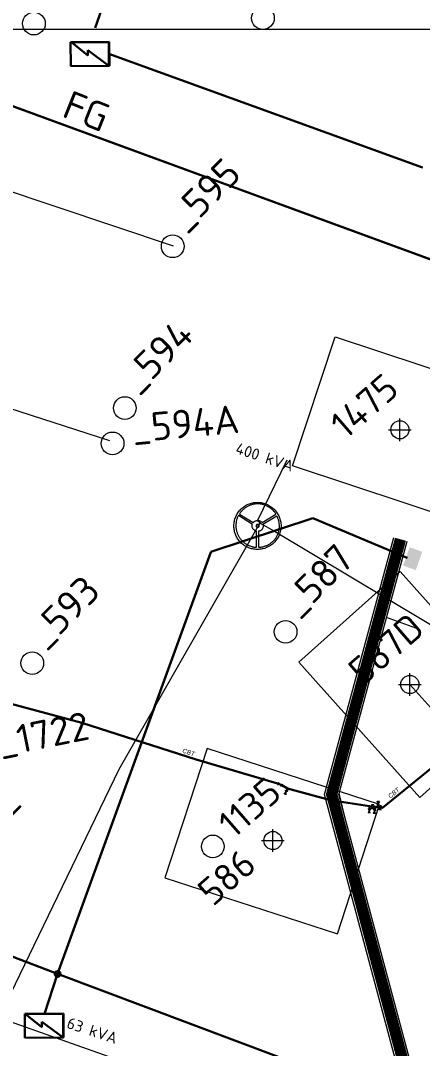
# Model space of a CAD drawing. Header units: millimetres. Extents: x 519 to 9564855, y -810 to 5021775.
# Drawn here: x 9530424 to 9530601.2, y 5000550.6 to 5001003.8 of the extents above; entities that cross this region are included whole.
import ezdxf
from ezdxf.enums import TextEntityAlignment as Align

# ---------------------------------------------------------------- set-up
doc = ezdxf.new("R2010")
doc.units = ezdxf.units.MM
doc.header["$LTSCALE"] = 2
doc.header["$MEASUREMENT"] = 0
doc.header["$PDMODE"] = 2
doc.header["$PDSIZE"] = 5
doc.linetypes.add('92051501$0$GROUND2', pattern=[35, 25, -10])
for name, color, linetype in [('GRID_PULKOVO', 7, 'Continuous'), ('OilColl&Flowlines', 3, 'Continuous'), ('OLD WELLS(dr.bfr2000)', 24, 'Continuous'), ('ROAD_FIELD', 255, '92051501$0$GROUND2'), ('ROAD_GROUND', 9, 'Continuous'), ('Скважины 2019г.', 241, 'Continuous'), ('Скважины на 2014 год', 70, 'Continuous')]:
    doc.layers.add(name, color=color, linetype=linetype)
for name, color, linetype, lineweight in [('Нефтепровод Fiberclass', 14, 'g5_122_n', 30), ('Скважины на 2023 год', 201, 'Continuous', 20), ('ТХ_Проект. НГ', 244, 'g_122_n', 50), ('Электро', 1, 'Continuous', 30), ('Электроснаб', 1, 'Continuous', 18), ('Электроснабжене', 1, 'Continuous', 18)]:
    doc.layers.add(name, color=color, linetype=linetype, lineweight=lineweight)
doc.styles.add('Elect', font='isocpeur.ttf')
doc.styles.add('GeoApp', font='', dxfattribs={"height": 1})
doc.styles.add('Line_GUGK', font='')
doc.styles.get("Standard").update_dxf_attribs({"font": 'isocpeur.ttf', "width": 0.5})
doc.styles.get('GeoApp').set_extended_font_data('D431', italic=True)
doc.styles.get('Line_GUGK').set_extended_font_data('Bm431', italic=True)
doc.linetypes.add('g5_122_n', pattern='A,1,-1,1.5,-0.3,["Н",GeoApp,S=1,R=0,X=0,Y=-0.5],-1.5,1.5,-1,4,-1,4,-1,3', length=20.8)
doc.linetypes.add('g_122_n', pattern='A,2,-2,3,-0.6,["Н",Line_GUGK,S=2,R=0,X=0,Y=-1],-3,3,-2,8,-2,8,-2,6', length=41.6)

# ---------------------------------------------------------------- blocks, each defined once
blk = doc.blocks.new('Z')
at = {"lineweight": 9}
h = blk.add_hatch(dxfattribs=at)
h.set_pattern_fill('ANSI31', color=256, scale=0.05, style=0)
h.set_pattern_definition([(45, (13.5061613, 46.7154025), (-0.0044194174, 0.0044194174), [])])
h.paths.add_polyline_path([(-0.34, -0.18), (-0.34, 0.18), (-0.01, 0)])
h.paths.add_polyline_path([(0.01, 0), (0.34, -0.18), (0.34, 0.18)])
at = {"color": 7, "lineweight": 13, "flags": 128}
blk.add_lwpolyline([(-0.35, -0.19), (-0.35, 0.19), (0.35, -0.19), (0.35, 0.19), (-0.35, -0.19)], dxfattribs=at)

msp = doc.modelspace()

# ---------------------------------------------------------------- hatches: boundary and pattern name
at = {"layer": 'Электро'}
msp.add_hatch(color=256, dxfattribs=at).paths.add_polyline_path([(9530592.728, 5000763.50239), (9530598.29885, 5000761.52472), (9530601.18202, 5000769.64625), (9530595.61117, 5000771.62392)])
at = {"layer": 'Электроснаб', "linetype": 'ByBlock', "lineweight": 0}
msp.add_hatch(color=1, dxfattribs=at).paths.add_polyline_path([(9530592.728, 5000763.50239), (9530598.29885, 5000761.52472), (9530601.18202, 5000769.64625), (9530595.61117, 5000771.62392)])
at = {"layer": 'Электроснабжене', "linetype": 'ByBlock', "lineweight": 0}
msp.add_hatch(color=1, dxfattribs=at).paths.add_polyline_path([(9530592.728, 5000763.50239), (9530598.29885, 5000761.52472), (9530601.18202, 5000769.64625), (9530595.61117, 5000771.62392)])

# ---------------------------------------------------------------- linework, layer by layer
at = {"color": 6, "lineweight": 0}
for p, q in [((9530491.472, 5000904.333), (9530385.19135, 5000939.87883)), ((9530463.403, 5000818.592), (9530354.66836, 5000853.61439))]:
    msp.add_line(p, q, dxfattribs=at)
at = {"color": 6, "linetype": 'ByBlock', "lineweight": 0, "ltscale": 5, "const_width": 1}
msp.add_lwpolyline([(9530211.4688, 5001062.5142), (9530204.48, 5001045.33), (9531005.1512, 5000751.7121), (9531170.4258, 5000704.4931), (9531547.2339, 5000571.2741), (9531573.2724, 5000563.4791), (9531746.2514, 5000501.3054), (9532131.7479, 5000365.3913)], dxfattribs=at)
at = {"layer": 'GRID_PULKOVO', "lineweight": 0}
msp.add_line((9519000, 5001000), (9533000, 5001000), dxfattribs=at)
at = {"layer": 'OilColl&Flowlines', "lineweight": 0}
for points in [[(9530529.76385, 5000782.23941), (9530528.437, 5000783.255), (9530541.537, 5000810.155)], [(9530528.49727, 5000791.42166), (9530528.49727, 5000791.42166), (9530529.02699, 5000791.41128), (9530529.54633, 5000791.36973), (9530530.06566, 5000791.29702), (9530530.57461, 5000791.21393), (9530531.07317, 5000791.08929), (9530531.56135, 5000790.95426), (9530532.04952, 5000790.78807), (9530532.51693, 5000790.60111), (9530532.97394, 5000790.39338), (9530533.42057, 5000790.16487), (9530533.85681, 5000789.91559), (9530534.28267, 5000789.64553), (9530534.68775, 5000789.35471), (9530535.08244, 5000789.04311), (9530535.45636, 5000788.72112), (9530535.8199, 5000788.37836), (9530536.16266, 5000788.01482), (9530536.49504, 5000787.6409), (9530536.80664, 5000787.2462), (9530537.09747, 5000786.84112), (9530537.36752, 5000786.41527), (9530537.6168, 5000785.97903), (9530537.84531, 5000785.5324), (9530538.06343, 5000785.07538), (9530538.25039, 5000784.59759), (9530538.41658, 5000784.1198), (9530538.5516, 5000783.62124), (9530538.66586, 5000783.12268), (9530538.75934, 5000782.61373), (9530538.83205, 5000782.0944), (9530538.87359, 5000781.56467), (9530538.88398, 5000781.03495), (9530538.88398, 5000781.03495), (9530538.87359, 5000780.49484), (9530538.83205, 5000779.96512), (9530538.75934, 5000779.44578), (9530538.66586, 5000778.93684), (9530538.5516, 5000778.43827), (9530538.41658, 5000777.93971), (9530538.25039, 5000777.45154), (9530538.06343, 5000776.98413), (9530537.84531, 5000776.52712), (9530537.6168, 5000776.08049), (9530537.36752, 5000775.64425), (9530537.09747, 5000775.21839), (9530536.80664, 5000774.81331), (9530536.49504, 5000774.41862), (9530536.16266, 5000774.0447), (9530535.8199, 5000773.68116), (9530535.45636, 5000773.3384), (9530535.08244, 5000773.01641), (9530534.68775, 5000772.70481), (9530534.28267, 5000772.41398), (9530533.85681, 5000772.14393), (9530533.42057, 5000771.89465), (9530532.97394, 5000771.66614), (9530532.51693, 5000771.4584), (9530532.04952, 5000771.27144), (9530531.56135, 5000771.11564), (9530531.07317, 5000770.97023), (9530530.57461, 5000770.85598), (9530530.06566, 5000770.76249), (9530529.54633, 5000770.70017), (9530529.02699, 5000770.65863), (9530528.49727, 5000770.64824), (9530528.49727, 5000770.64824), (9530527.95716, 5000770.65863), (9530527.42744, 5000770.70017), (9530526.9081, 5000770.76249), (9530526.39915, 5000770.85598), (9530525.8902, 5000770.97023), (9530525.40203, 5000771.11564), (9530524.91385, 5000771.27144), (9530524.44645, 5000771.4584), (9530523.97905, 5000771.66614), (9530523.53242, 5000771.89465), (9530523.09618, 5000772.14393), (9530522.68071, 5000772.41398), (9530522.27563, 5000772.70481), (9530521.88093, 5000773.01641), (9530521.50701, 5000773.3384), (9530521.14348, 5000773.68116), (9530520.80072, 5000774.0447), (9530520.46834, 5000774.41862), (9530520.16713, 5000774.81331), (9530519.8763, 5000775.21839), (9530519.60624, 5000775.64425), (9530519.35696, 5000776.08049), (9530519.12846, 5000776.52712), (9530518.92072, 5000776.98413), (9530518.73376, 5000777.45154), (9530518.57796, 5000777.93971), (9530518.43255, 5000778.43827), (9530518.31829, 5000778.93684), (9530518.22481, 5000779.44578), (9530518.16249, 5000779.96512), (9530518.12095, 5000780.49484), (9530518.11056, 5000781.03495), (9530518.11056, 5000781.03495), (9530518.12095, 5000781.56467), (9530518.16249, 5000782.0944), (9530518.22481, 5000782.61373), (9530518.31829, 5000783.12268), (9530518.43255, 5000783.62124), (9530518.57796, 5000784.1198), (9530518.73376, 5000784.59759), (9530518.92072, 5000785.07538), (9530519.12846, 5000785.5324), (9530519.35696, 5000785.97903), (9530519.60624, 5000786.41527), (9530519.8763, 5000786.84112), (9530520.16713, 5000787.2462), (9530520.46834, 5000787.6409), (9530520.80072, 5000788.01482), (9530521.14348, 5000788.37836), (9530521.50701, 5000788.72112), (9530521.88093, 5000789.04311), (9530522.27563, 5000789.35471), (9530522.68071, 5000789.64553), (9530523.09618, 5000789.91559), (9530523.53242, 5000790.16487), (9530523.97905, 5000790.39338), (9530524.44645, 5000790.60111), (9530524.91385, 5000790.78807), (9530525.40203, 5000790.95426), (9530525.8902, 5000791.08929), (9530526.39915, 5000791.21393), (9530526.9081, 5000791.29702), (9530527.42744, 5000791.36973), (9530527.95716, 5000791.41128), (9530528.49727, 5000791.42166)], [(9530526.62766, 5000782.45793), (9530526.62766, 5000782.45793), (9530526.8354, 5000782.70721), (9530527.07429, 5000782.92533), (9530527.33396, 5000783.10191), (9530527.59363, 5000783.23693), (9530527.87407, 5000783.33041), (9530528.16489, 5000783.40312), (9530528.45572, 5000783.43428), (9530528.74655, 5000783.43428), (9530529.02699, 5000783.40312), (9530529.30743, 5000783.3408), (9530529.5671, 5000783.25771), (9530529.80599, 5000783.14345), (9530530.0345, 5000783.00843), (9530530.22146, 5000782.84224), (9530530.38765, 5000782.66567), (9530530.52268, 5000782.45793), (9530536.60929, 5000786.26985), (9530536.60929, 5000786.26985), (9530536.46388, 5000786.50875), (9530536.29769, 5000786.73726), (9530536.1315, 5000786.96576), (9530535.95493, 5000787.19427), (9530535.76797, 5000787.41239), (9530535.58101, 5000787.63051), (9530535.37327, 5000787.83825), (9530535.16554, 5000788.04598), (9530534.94742, 5000788.24333), (9530534.7293, 5000788.44068), (9530534.4904, 5000788.62764), (9530534.25151, 5000788.80421), (9530534.01261, 5000788.98079), (9530533.76333, 5000789.14697), (9530533.50366, 5000789.31316), (9530533.244, 5000789.45857), (9530532.97394, 5000789.60399), (9530532.70389, 5000789.7494), (9530532.42345, 5000789.87404), (9530532.143, 5000789.99868), (9530531.86256, 5000790.11294), (9530531.57174, 5000790.2168), (9530531.28091, 5000790.31028), (9530530.99008, 5000790.39338), (9530530.68886, 5000790.47647), (9530530.38765, 5000790.53879), (9530530.08644, 5000790.60111), (9530529.77483, 5000790.65305), (9530529.47362, 5000790.68421), (9530529.16202, 5000790.71537), (9530528.85042, 5000790.72575), (9530528.53882, 5000790.73614), (9530528.53882, 5000790.73614), (9530528.22721, 5000790.72575), (9530527.91561, 5000790.71537), (9530527.60401, 5000790.68421), (9530527.29241, 5000790.65305), (9530526.9912, 5000790.60111), (9530526.68998, 5000790.54918), (9530526.38877, 5000790.48686), (9530526.09794, 5000790.41415), (9530525.79672, 5000790.32067), (9530525.51628, 5000790.22719), (9530525.22546, 5000790.13371), (9530524.94501, 5000790.01946), (9530524.67496, 5000789.89482), (9530524.4049, 5000789.77018), (9530524.13485, 5000789.63515), (9530523.87518, 5000789.48973), (9530523.61551, 5000789.34432), (9530523.36623, 5000789.17813), (9530523.11695, 5000789.01195), (9530522.87806, 5000788.84576), (9530522.64955, 5000788.6588), (9530522.42104, 5000788.47184), (9530522.20292, 5000788.28488), (9530521.9848, 5000788.07714), (9530521.77707, 5000787.86941), (9530521.57972, 5000787.66167), (9530521.39276, 5000787.44355), (9530521.2058, 5000787.21504), (9530521.02922, 5000786.98654), (9530520.85265, 5000786.75803), (9530520.69685, 5000786.51913), (9530520.54105, 5000786.26985), (9530526.62766, 5000782.45793)], [(9530528.09219, 5000778.64601), (9530528.09219, 5000778.64601), (9530527.85329, 5000778.7291), (9530527.62479, 5000778.82258), (9530527.39628, 5000778.94722), (9530527.18854, 5000779.08225), (9530526.9912, 5000779.23805), (9530526.81462, 5000779.40424), (9530526.64843, 5000779.5912), (9530526.51341, 5000779.78855), (9530526.38877, 5000779.99628), (9530526.2849, 5000780.2144), (9530526.21219, 5000780.44291), (9530526.16026, 5000780.6818), (9530526.13949, 5000780.93108), (9530526.14987, 5000781.18037), (9530526.19142, 5000781.42965), (9530526.26413, 5000781.68931), (9530520.06326, 5000785.58433), (9530520.06326, 5000785.58433), (9530519.92823, 5000785.33505), (9530519.80359, 5000785.08577), (9530519.68934, 5000784.8261), (9530519.58547, 5000784.56643), (9530519.4816, 5000784.29638), (9530519.38812, 5000784.01594), (9530519.30503, 5000783.74588), (9530519.23232, 5000783.45506), (9530519.17, 5000783.17461), (9530519.11807, 5000782.88379), (9530519.06614, 5000782.59296), (9530519.03498, 5000782.30213), (9530519.00382, 5000782.00092), (9530518.98304, 5000781.6997), (9530518.97266, 5000781.39849), (9530518.97266, 5000781.09727), (9530518.98304, 5000780.79606), (9530519.00382, 5000780.49484), (9530519.02459, 5000780.18324), (9530519.06614, 5000779.88203), (9530519.10768, 5000779.58081), (9530519.17, 5000779.2796), (9530519.23232, 5000778.97838), (9530519.30503, 5000778.67717), (9530519.38812, 5000778.37595), (9530519.4816, 5000778.08513), (9530519.58547, 5000777.7943), (9530519.69973, 5000777.50347), (9530519.82437, 5000777.21264), (9530519.95939, 5000776.9322), (9530520.10481, 5000776.65176), (9530520.26061, 5000776.37132), (9530520.26061, 5000776.37132), (9530520.41641, 5000776.10126), (9530520.59298, 5000775.8416), (9530520.75917, 5000775.58193), (9530520.94613, 5000775.33265), (9530521.14348, 5000775.09375), (9530521.34083, 5000774.85486), (9530521.53817, 5000774.62635), (9530521.75629, 5000774.40823), (9530521.96403, 5000774.2005), (9530522.19254, 5000773.99276), (9530522.42104, 5000773.79541), (9530522.65994, 5000773.60845), (9530522.89883, 5000773.42149), (9530523.13773, 5000773.25531), (9530523.38701, 5000773.08912), (9530523.64668, 5000772.93332), (9530523.89596, 5000772.77752), (9530524.16601, 5000772.64249), (9530524.42568, 5000772.50746), (9530524.69573, 5000772.38282), (9530524.96579, 5000772.26857), (9530525.24623, 5000772.1647), (9530525.51628, 5000772.06083), (9530525.79672, 5000771.97774), (9530526.08755, 5000771.89465), (9530526.36799, 5000771.82194), (9530526.64843, 5000771.75962), (9530526.93926, 5000771.70769), (9530527.23009, 5000771.65575), (9530527.51053, 5000771.62459), (9530527.80136, 5000771.60382), (9530528.09219, 5000771.58305), (9530528.09219, 5000778.64601)], [(9530530.88621, 5000781.68931), (9530530.88621, 5000781.68931), (9530530.94853, 5000781.41926), (9530530.97969, 5000781.14921), (9530530.97969, 5000780.88954), (9530530.95892, 5000780.64026), (9530530.91737, 5000780.39098), (9530530.85505, 5000780.15208), (9530530.76157, 5000779.93396), (9530530.6577, 5000779.72623), (9530530.52268, 5000779.52888), (9530530.35649, 5000779.34192), (9530530.17992, 5000779.18612), (9530529.98257, 5000779.03032), (9530529.76445, 5000778.90568), (9530529.52555, 5000778.80181), (9530529.26589, 5000778.70833), (9530528.98544, 5000778.64601), (9530528.98544, 5000771.58305), (9530528.98544, 5000771.58305), (9530529.26589, 5000771.59343), (9530529.54633, 5000771.61421), (9530529.82677, 5000771.64537), (9530530.10721, 5000771.68691), (9530530.38765, 5000771.73885), (9530530.66809, 5000771.79078), (9530530.94853, 5000771.86349), (9530531.22897, 5000771.93619), (9530531.50941, 5000772.01929), (9530531.78986, 5000772.11277), (9530532.0703, 5000772.21663), (9530532.34035, 5000772.3205), (9530532.61041, 5000772.44514), (9530532.88046, 5000772.56978), (9530533.15052, 5000772.70481), (9530533.41018, 5000772.85022), (9530533.66985, 5000772.99564), (9530533.92952, 5000773.16183), (9530534.1788, 5000773.32801), (9530534.42808, 5000773.50459), (9530534.66697, 5000773.68116), (9530534.90587, 5000773.87851), (9530535.13438, 5000774.07586), (9530535.36288, 5000774.28359), (9530535.58101, 5000774.49132), (9530535.78874, 5000774.71983), (9530535.99647, 5000774.94834), (9530536.19382, 5000775.18723), (9530536.38078, 5000775.42613), (9530536.56774, 5000775.67541), (9530536.73393, 5000775.93508), (9530536.90012, 5000776.20513), (9530536.90012, 5000776.20513), (9530537.05592, 5000776.48557), (9530537.20133, 5000776.76601), (9530537.33636, 5000777.05684), (9530537.461, 5000777.33728), (9530537.56487, 5000777.62811), (9530537.66873, 5000777.92933), (9530537.76221, 5000778.22015), (9530537.84531, 5000778.51098), (9530537.91802, 5000778.8122), (9530537.99072, 5000779.11341), (9530538.04266, 5000779.40424), (9530538.0842, 5000779.70545), (9530538.11536, 5000780.00667), (9530538.14652, 5000780.30788), (9530538.15691, 5000780.59871), (9530538.1673, 5000780.89992), (9530538.1673, 5000781.20114), (9530538.14652, 5000781.49197), (9530538.12575, 5000781.78279), (9530538.09459, 5000782.08401), (9530538.06343, 5000782.37484), (9530538.0115, 5000782.65528), (9530537.95956, 5000782.94611), (9530537.88686, 5000783.22655), (9530537.81415, 5000783.50699), (9530537.73105, 5000783.78743), (9530537.63757, 5000784.06787), (9530537.54409, 5000784.33793), (9530537.42984, 5000784.59759), (9530537.31559, 5000784.86765), (9530537.19095, 5000785.12732), (9530537.05592, 5000785.3766), (9530530.88621, 5000781.68931)], [(9530155.46558, 4999986.30898), (9530203.237, 5000126.855), (9530467.437, 5000673.755), (9530528.837, 5000780.855), (9530529.737, 5000782.255), (9530535.937, 5000778.655), (9530619.037, 5000728.955)], [(9530528.58036, 5000781.68931), (9530528.58036, 5000781.68931), (9530528.44534, 5000781.67893), (9530528.32069, 5000781.63738), (9530528.21683, 5000781.57506), (9530528.11296, 5000781.50235), (9530528.04025, 5000781.39849), (9530527.97793, 5000781.29462), (9530527.93639, 5000781.16998), (9530527.926, 5000781.03495), (9530527.926, 5000781.03495), (9530527.93639, 5000780.89992), (9530527.97793, 5000780.78567), (9530528.04025, 5000780.67142), (9530528.11296, 5000780.57794), (9530528.21683, 5000780.49484), (9530528.32069, 5000780.44291), (9530528.44534, 5000780.40136), (9530528.58036, 5000780.39098), (9530528.58036, 5000780.39098), (9530528.71539, 5000780.40136), (9530528.82964, 5000780.44291), (9530528.9439, 5000780.49484), (9530529.03738, 5000780.57794), (9530529.12047, 5000780.67142), (9530529.17241, 5000780.78567), (9530529.21395, 5000780.89992), (9530529.22434, 5000781.03495), (9530529.22434, 5000781.03495), (9530529.21395, 5000781.16998), (9530529.17241, 5000781.29462), (9530529.12047, 5000781.39849), (9530529.03738, 5000781.50235), (9530528.9439, 5000781.57506), (9530528.82964, 5000781.63738), (9530528.71539, 5000781.67893), (9530528.58036, 5000781.68931)]]:
    msp.add_lwpolyline(points, dxfattribs=at)
at = {"layer": 'OLD WELLS(dr.bfr2000)', "lineweight": 0}
for centre in [(9530429.9, 5001002.5), (9530530.9, 5001004.9), (9530491.1, 5000904.3), (9530470, 5000833), (9530464.6, 5000817.4), (9530540.9, 5000734.3), (9530429.2, 5000720.5), (9530508.8, 5000639.7)]:
    msp.add_circle(centre, 5, dxfattribs=at)
at = {"layer": 'ROAD_FIELD', "color": 9, "lineweight": 0, "flags": 128}
msp.add_lwpolyline([(9530757.95463, 5001072.22617), (9530768.97851, 5001022.47675), (9530729.76751, 5000927.05708), (9530673.235, 5000765.284), (9530635.437, 5000722.755), (9530585.35562, 5000740.65434)], dxfattribs=at)
at = {"layer": 'ROAD_GROUND', "lineweight": 0}
for points in [[(9530621.57994, 4999904.05906), (9530741.93474, 5000273.51016), (9530649.83657, 5000319.8034), (9530558.12452, 5000662.66073), (9530588.64365, 5000775.91615)], [(9530627.28486, 4999902.20059), (9530749.237, 5000276.555), (9530654.937, 5000323.955), (9530564.337, 5000662.655), (9530594.437, 5000774.355)]]:
    msp.add_lwpolyline(points, dxfattribs=at)
for points, const_width in [([(9530624.4324, 4999903.12982), (9530745.58587, 5000275.03258), (9530652.38679, 5000321.8792), (9530561.23076, 5000662.65787), (9530591.54033, 5000775.13557)], 5), ([(9530564.48714, 5000663.21217), (9530566.81838, 5000653.37857)], 0.5)]:
    msp.add_lwpolyline(points, dxfattribs=dict(at, const_width=const_width))
at = {"layer": 'Нефтепровод Fiberclass'}
for points in [[(9530538.38402, 5000667.11164), (9530538.38402, 5000667.11164), (9530501.413, 5000678.085), (9530451.061, 5000694.234), (9530344.177, 5000722.92), (9530301.724, 5000737.155)], [(9530539.1867, 5000666.7368), (9530541.7412, 5000665.3001), (9530560.6862, 5000660.0863), (9530577.9528, 5000657.4198), (9530579.2768, 5000657.2228), (9530580.6088, 5000657.1152), (9530581.4978, 5000657.002), (9530582.6573, 5000656.8229), (9530583.6945, 5000656.7173), (9530641.5445, 5000703.7778), (9530642.3798, 5000704.3161), (9530643.0329, 5000704.981), (9530644.1113, 5000705.5939)], [(9530541.4077, 5000664.3771), (9530541.7412, 5000665.3001)], [(9530577.9528, 5000657.4198), (9530577.8789, 5000656.3305)], [(9530580.6088, 5000657.1152), (9530580.2517, 5000656.1053)], [(9530581.6417, 5000657.8312), (9530581.4978, 5000657.002)]]:
    msp.add_lwpolyline(points, dxfattribs=at)
at = {"layer": 'Скважины 2019г.', "color": 0, "linetype": 'ByBlock', "lineweight": 0, "flags": 128}
msp.add_lwpolyline([(9530619.85119, 5000782.35333), (9530543.90086, 5000807.48392), (9530562.7488, 5000864.44667), (9530638.69914, 5000839.31608)], close=True, dxfattribs=at)
at = {"layer": 'Скважины 2019г.', "color": 0, "linetype": 'ByBlock', "lineweight": 0}
msp.add_circle((9530591.3, 5000823.4), 4, dxfattribs=at)
msp.add_point((9530591.3, 5000823.4), dxfattribs=at)
at = {"layer": 'Скважины на 2014 год', "color": 3, "linetype": 'ByBlock', "lineweight": 0}
msp.add_line((9530595.7, 5000711.1), (9530638.79925, 5000662.94996), dxfattribs=at)
at = {"layer": 'Скважины на 2014 год', "color": 0, "linetype": 'ByBlock', "lineweight": 0}
for points in [[(9530546.67174, 5000720.89286), (9530591.37812, 5000760.9096), (9530644.73377, 5000701.3011), (9530600.02739, 5000661.28436), (9530546.67174, 5000720.89286)], [(9530396.88003, 5000506.78441), (9530416.9235, 5000563.33756), (9530492.32771, 5000536.61293), (9530472.28423, 5000480.05978), (9530396.88003, 5000506.78441)]]:
    msp.add_lwpolyline(points, dxfattribs=at)
msp.add_circle((9530595.7, 5000711.1), 4, dxfattribs=at)
msp.add_point((9530595.7, 5000711.1), dxfattribs=at)
at = {"layer": 'Скважины на 2023 год', "color": 0, "linetype": 'ByBlock', "lineweight": 0}
msp.add_lwpolyline([(9530487.70241, 5000625.84789), (9530563.78693, 5000601.12653), (9530582.32795, 5000658.18992), (9530506.24343, 5000682.91128)], close=True, dxfattribs=at)
msp.add_circle((9530535.3, 5000642.3), 4, dxfattribs=at)
msp.add_point((9530535.3, 5000642.3), dxfattribs=at)
at = {"layer": 'Электро'}
for p, q in [((9530456.97177, 5001000.63744, 0), (9530505.87316, 5001140.40354, 0)), ((9530446.06997, 5000994.34841, 0), (9530463.1184, 5000994.45275, 0)), ((9530446.13467, 5000983.77606, 0), (9530446.06997, 5000994.34841, 0)), ((9530463.02115, 5000994.3543, 0), (9530446.42555, 5000994.25273, 0)), ((9530446.42555, 5000994.25273, 0), (9530453.63733, 5000988.4255, 0)), ((9530462.94746, 5000983.91183, 0), (9530463.02115, 5000994.3543, 0)), ((9530463.1184, 5000994.45275, 0), (9530463.1831, 5000983.88039, 0)), ((9530453.63733, 5000988.4255, 0), (9530453.62279, 5000990.80073, 0)), ((9530453.62279, 5000990.80073, 0), (9530462.94746, 5000983.91183, 0)), ((9530462.9843, 5000989.13306, 0), (9530601.31146, 5000939.08655, 0)), ((9530463.1831, 5000983.88039, 0), (9530446.13467, 5000983.77606, 0)), ((9530507.95626, 5000769.61106), (9530552.89998, 5000784.38158)), ((9530552.89998, 5000784.38158), (9530594.53078, 5000766.91648)), ((9530440.35493, 5000583.489, 0), (9530507.85937, 5000769.37408, 0)), ((9530440.35493, 5000583.489, 0), (9530308.77954, 5000633.61302, 0)), ((9530434.51426, 5000565.83569, 0), (9530440.35493, 5000583.489, 0)), ((9530703.85887, 5000484.71603, 0), (9530440.35493, 5000583.489, 0)), ((9530425.86088, 5000565.88059, 0), (9530442.90931, 5000565.98493, 0)), ((9530425.92558, 5000555.30824, 0), (9530425.86088, 5000565.88059, 0)), ((9530442.81205, 5000565.88648, 0), (9530426.21646, 5000565.78491, 0)), ((9530426.21646, 5000565.78491, 0), (9530433.42823, 5000559.95768, 0)), ((9530433.42823, 5000559.95768, 0), (9530433.4137, 5000562.33291, 0)), ((9530433.4137, 5000562.33291, 0), (9530442.73836, 5000555.44401, 0)), ((9530442.73836, 5000555.44401, 0), (9530442.81205, 5000565.88648, 0)), ((9530442.90931, 5000565.98493, 0), (9530442.97401, 5000555.41257, 0)), ((9530442.97401, 5000555.41257, 0), (9530425.92558, 5000555.30824, 0))]:
    msp.add_line(p, q, dxfattribs=at)
at = {"layer": 'Электро', "ltscale": 25}
for start, end in [(342, 162), (162, 342)]:
    msp.add_arc((9530440.35493, 5000583.489, 0), 1.25, start, end, dxfattribs=at)
at = {"layer": 'Электроснаб', "color": 1, "linetype": 'ByBlock', "lineweight": 0}
for p, q in [((9530446.06997, 5000994.34841, 0), (9530463.1184, 5000994.45275, 0)), ((9530446.13467, 5000983.77606, 0), (9530446.06997, 5000994.34841, 0)), ((9530463.02115, 5000994.3543, 0), (9530446.42555, 5000994.25273, 0)), ((9530446.42555, 5000994.25273, 0), (9530453.63733, 5000988.4255, 0)), ((9530462.94746, 5000983.91183, 0), (9530463.02115, 5000994.3543, 0)), ((9530463.1184, 5000994.45275, 0), (9530463.1831, 5000983.88039, 0)), ((9530453.63733, 5000988.4255, 0), (9530453.62279, 5000990.80073, 0)), ((9530453.62279, 5000990.80073, 0), (9530462.94746, 5000983.91183, 0)), ((9530462.9843, 5000989.13306, 0), (9530601.31146, 5000939.08655, 0)), ((9530463.1831, 5000983.88039, 0), (9530446.13467, 5000983.77606, 0)), ((9530507.95626, 5000769.61106), (9530552.89998, 5000784.38158)), ((9530552.89998, 5000784.38158), (9530594.53078, 5000766.91648)), ((9530440.35493, 5000583.489, 0), (9530507.85937, 5000769.37408, 0)), ((9530440.35493, 5000583.489, 0), (9530308.77954, 5000633.61302, 0)), ((9530434.51426, 5000565.83569, 0), (9530440.35493, 5000583.489, 0)), ((9530703.85887, 5000484.71603, 0), (9530440.35493, 5000583.489, 0)), ((9530425.86088, 5000565.88059, 0), (9530442.90931, 5000565.98493, 0)), ((9530425.92558, 5000555.30824, 0), (9530425.86088, 5000565.88059, 0)), ((9530442.81205, 5000565.88648, 0), (9530426.21646, 5000565.78491, 0)), ((9530426.21646, 5000565.78491, 0), (9530433.42823, 5000559.95768, 0)), ((9530433.42823, 5000559.95768, 0), (9530433.4137, 5000562.33291, 0)), ((9530433.4137, 5000562.33291, 0), (9530442.73836, 5000555.44401, 0)), ((9530442.73836, 5000555.44401, 0), (9530442.81205, 5000565.88648, 0)), ((9530442.90931, 5000565.98493, 0), (9530442.97401, 5000555.41257, 0)), ((9530442.97401, 5000555.41257, 0), (9530425.92558, 5000555.30824, 0))]:
    msp.add_line(p, q, dxfattribs=at)
at = {"layer": 'Электроснаб', "color": 1, "linetype": 'ByBlock', "lineweight": 0, "ltscale": 25}
for start, end in [(342, 162), (162, 342)]:
    msp.add_arc((9530440.35493, 5000583.489, 0), 1.25, start, end, dxfattribs=at)
at = {"layer": 'Электроснабжене', "color": 1, "linetype": 'ByBlock', "lineweight": 0}
for p, q in [((9530446.06997, 5000994.34841, 0), (9530463.1184, 5000994.45275, 0)), ((9530446.13467, 5000983.77606, 0), (9530446.06997, 5000994.34841, 0)), ((9530463.02115, 5000994.3543, 0), (9530446.42555, 5000994.25273, 0)), ((9530446.42555, 5000994.25273, 0), (9530453.63733, 5000988.4255, 0)), ((9530462.94746, 5000983.91183, 0), (9530463.02115, 5000994.3543, 0)), ((9530463.1184, 5000994.45275, 0), (9530463.1831, 5000983.88039, 0)), ((9530453.63733, 5000988.4255, 0), (9530453.62279, 5000990.80073, 0)), ((9530453.62279, 5000990.80073, 0), (9530462.94746, 5000983.91183, 0)), ((9530462.9843, 5000989.13306, 0), (9530601.31146, 5000939.08655, 0)), ((9530463.1831, 5000983.88039, 0), (9530446.13467, 5000983.77606, 0)), ((9530507.95626, 5000769.61106), (9530552.89998, 5000784.38158)), ((9530552.89998, 5000784.38158), (9530594.53078, 5000766.91648)), ((9530440.35493, 5000583.489, 0), (9530507.85937, 5000769.37408, 0)), ((9530440.35493, 5000583.489, 0), (9530308.77954, 5000633.61302, 0)), ((9530434.51426, 5000565.83569, 0), (9530440.35493, 5000583.489, 0)), ((9530703.85887, 5000484.71603, 0), (9530440.35493, 5000583.489, 0)), ((9530425.86088, 5000565.88059, 0), (9530442.90931, 5000565.98493, 0)), ((9530425.92558, 5000555.30824, 0), (9530425.86088, 5000565.88059, 0)), ((9530442.81205, 5000565.88648, 0), (9530426.21646, 5000565.78491, 0)), ((9530426.21646, 5000565.78491, 0), (9530433.42823, 5000559.95768, 0)), ((9530433.42823, 5000559.95768, 0), (9530433.4137, 5000562.33291, 0)), ((9530433.4137, 5000562.33291, 0), (9530442.73836, 5000555.44401, 0)), ((9530442.73836, 5000555.44401, 0), (9530442.81205, 5000565.88648, 0)), ((9530442.90931, 5000565.98493, 0), (9530442.97401, 5000555.41257, 0)), ((9530442.97401, 5000555.41257, 0), (9530425.92558, 5000555.30824, 0))]:
    msp.add_line(p, q, dxfattribs=at)
at = {"layer": 'Электроснабжене', "color": 1, "linetype": 'ByBlock', "lineweight": 0, "ltscale": 25}
for start, end in [(342, 162), (162, 342)]:
    msp.add_arc((9530440.35493, 5000583.489, 0), 1.25, start, end, dxfattribs=at)

# ---------------------------------------------------------------- block references
at = {"layer": 'ТХ_Проект. НГ', "ltscale": 0.3, "xscale": 2.571222249723857, "yscale": 2.571222249723857, "zscale": 2.571222249723857}
for p, rotation in [((9530538.38402, 5000667.11164), 155.9160649276556), ((9530541.05015, 5000663.56677), 250.0301458256121), ((9530579.27914, 5000657.25939), 264.2690958258449), ((9530581.73688, 5000658.70135), 264.2690958258449), ((9530582.63636, 5000656.82447), 264.2690958258449), ((9530577.82195, 5000655.44151), 264.2690958258449), ((9530580.137, 5000655.20595), 264.2690958258449)]:
    msp.add_blockref('Z', p, dxfattribs=dict(at, rotation=rotation))

# ---------------------------------------------------------------- texts
at = {"layer": 'OLD WELLS(dr.bfr2000)', "color": 6, "lineweight": 0, "style": 'Elect'}
msp.add_text('FG', height=12.5, rotation=338.1907379, dxfattribs=at).set_placement((9530441.65078, 5000961.68688))
at = {"layer": 'OLD WELLS(dr.bfr2000)', "lineweight": 0, "style": 'Elect'}
for s, height, rotation, p in [(' _595', 12.5, 44.9999999, (9530491.1, 5000904.3)), (' _594', 12.5, 44.9999999, (9530470, 5000833)), (' _594A', 12.5, 5.227382, (9530465.74365, 5000817.01657)), (' _587', 12.5, 44.9999999, (9530540.9, 5000734.3)), (' _593', 12.5, 44.9999999, (9530429.2, 5000720.5)), (' _1722', 12.5, 11.340916, (9530407.52801, 5000677.51739)), (' _592', 12.5, 44.9999999, (9530394.6, 5000627.3)), (' 586', 12, 41, (9530503.10836, 5000607.88981))]:
    msp.add_text(s, height=height, rotation=rotation, dxfattribs=at).set_placement(p)
at = {"layer": 'Нефтепровод Fiberclass', "linetype": 'ByBlock', "lineweight": 0, "style": 'GeoApp'}
for rotation, p in [(342.2178052, (9530498.14922, 5000681.23211)), (39.1280712, (9530588.60795, 5000663.29254))]:
    msp.add_text('СВТ', height=2, rotation=rotation, dxfattribs=at).set_placement(p, align=Align.MIDDLE_CENTER)
at = {"layer": 'Скважины 2019г.', "color": 0, "linetype": 'ByBlock', "lineweight": 0, "style": 'Elect'}
msp.add_text('1475', height=12, rotation=41, dxfattribs=at).set_placement((9530567.42397, 5000818.85714))
at = {"layer": 'Скважины на 2014 год', "color": 0, "linetype": 'ByBlock', "lineweight": 0, "style": 'Elect'}
msp.add_text('587D', height=12, rotation=41, dxfattribs=at).set_placement((9530575.31683, 5000710.33025))
at = {"layer": 'Скважины на 2023 год', "color": 0, "linetype": 'ByBlock', "lineweight": 0}
msp.add_text('1135', height=12, rotation=41, dxfattribs=at).set_placement((9530520.30454, 5000640.07784), align=Align.BOTTOM_LEFT)
at = {"layer": 'Электро'}
for s, p in [('400 kVA', (9530518.39346, 5000813.13612, -0.00006)), ('63 kVA', (9530443.95596, 5000559.75918, -0.00006))]:
    msp.add_text(s, height=5, rotation=341.691556, dxfattribs=at).set_placement(p)
at = {"layer": 'Электроснаб', "color": 1, "linetype": 'ByBlock', "lineweight": 0}
for s, p in [('400 kVA', (9530518.39346, 5000813.13612, -0.00006)), ('63 kVA', (9530443.95596, 5000559.75918, -0.00006))]:
    msp.add_text(s, height=5, rotation=341.691556, dxfattribs=at).set_placement(p)
at = {"layer": 'Электроснабжене', "color": 1, "linetype": 'ByBlock', "lineweight": 0}
for s, p in [('400 kVA', (9530518.39346, 5000813.13612, -0.00006)), ('63 kVA', (9530443.95596, 5000559.75918, -0.00006))]:
    msp.add_text(s, height=5, rotation=341.691556, dxfattribs=at).set_placement(p)

doc.saveas('drawing.dxf')
